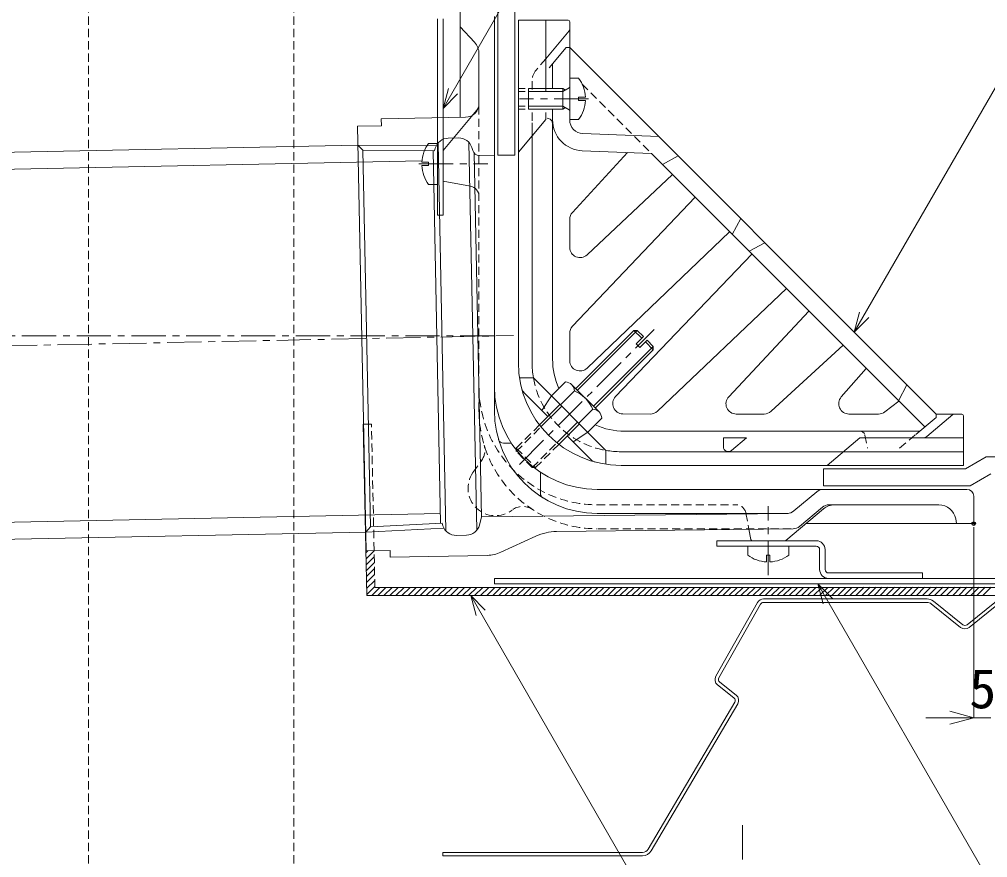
# Model space of a CAD drawing. Units: millimetres, scale not verified. Extents: x -840 to 840, y -594 to 594.
# Drawn here: x -502.6 to -219.7, y -349.7 to -105 of the extents above; entities that cross this region are included whole.
import ezdxf
from ezdxf.enums import TextEntityAlignment as Align

# ---------------------------------------------------------------- set-up
doc = ezdxf.new("R2010")
doc.units = ezdxf.units.MM
doc.header["$LTSCALE"] = 2
doc.header["$PDMODE"] = 32
doc.header["$PDSIZE"] = 1
doc.linetypes.add('CHAIN1', pattern=[8, 5, -1, 1, -1])
doc.linetypes.add('DASHED1', pattern=[1.8, 1.2, -0.6])
for name, color, linetype, lineweight in [('0-4_0', 7, 'Continuous', 9), ('0-7_鋼材(C型・H鋼ｅｔｃ)', 7, 'Continuous', 9), ('0-8_中心線', 2, 'CHAIN1', 9), ('0-9_基準線(IBｼｰﾄ)', 4, 'Continuous', 9), ('0-A_寸法線', 7, 'Continuous', 9), ('0-D_部材(ﾋﾞｽ類)', 7, 'Continuous', 9), ('0-E_部材(ﾄﾞﾚﾝ)', 4, 'Continuous', 9), ('1-1_鋼材(受け鋼鈑)', 7, 'Continuous', 9), ('1-2_構築線', 1, 'Continuous', 9)]:
    doc.layers.add(name, color=color, linetype=linetype, lineweight=lineweight)
doc.layers.add('0-C_Defpoints', color=7, linetype='Continuous')
doc.styles.add('ＭＳ ゴシック', font='')
doc.styles.get('ＭＳ ゴシック').set_extended_font_data('MS Gothic')

# ---------------------------------------------------------------- blocks, each defined once
blk = doc.blocks.new('_Open30')
at = {"layer": '0-4_0'}
blk.add_line((0, 0), (-2, 0), dxfattribs=at)
blk.add_lwpolyline([(-2, 0.5359), (0, 0), (-2, -0.5359)], dxfattribs=at)

msp = doc.modelspace()

# ---------------------------------------------------------------- linework, layer by layer
at = {"layer": '0-4_0', "color": 2, "linetype": 'DASHED1'}
msp.add_line((-363.815, -212.154), (-363.815, -112.154), dxfattribs=at)
at = {"layer": '0-7_鋼材(C型・H鋼ｅｔｃ)', "linetype": 'DASHED1'}
for p, q in [((-482.415, -462.954), (-482.415, 135.546)), ((-422.415, -462.954), (-422.415, 135.546))]:
    msp.add_line(p, q, dxfattribs=at)
at = {"layer": '0-8_中心線'}
for p, q in [((-336.351, -128.154), (-356.505, -128.154)), ((-385.879, -147.145), (-365.725, -147.145)), ((-363.815, -197.357), (-573.735, -197.357)), ((-571.378, -201.584), (-358.241, -197.244)), ((-356.516, -234.856), (-317.109, -195.449)), ((-283.815, -267.231), (-283.815, -247.078)), ((-291.386, -340.154), (-291.386, -462.954))]:
    msp.add_line(p, q, dxfattribs=at)
at = {"layer": '0-9_基準線(IBｼｰﾄ)', "color": 7}
for p, q in [((-362.815, -144.596), (-362.815, -17.326)), ((-357.815, -144.596), (-357.815, -18.666)), ((-357.815, -144.596), (-362.815, -144.596)), ((-220.155, -232.654), (-226.217, -236.154)), ((-220.155, -232.654), (-70.836, -232.654)), ((-218.815, -237.654), (-224.877, -241.154)), ((-267.723, -241.154), (-224.877, -241.154))]:
    msp.add_line(p, q, dxfattribs=at)
msp.add_lwpolyline([(-267.723, -241.154), (-267.723, -236.154), (-226.217, -236.154)], dxfattribs=at)
at = {"layer": '0-A_寸法線'}
for p, q in [((-378.815, -130.946), (-282.528, 35.83)), ((-258.735, -196.234), (-142.973, 4.274)), ((-223.815, -253.154), (-223.815, -308.804)), ((-269.332, -269.754), (-210.128, -372.3)), ((-370.713, -273.154), (-286.029, -419.834)), ((-230.815, -308.804), (-237.815, -308.804)), ((-223.815, -308.804), (-218.815, -308.804))]:
    msp.add_line(p, q, dxfattribs=at)
for points in [[(-374.572, -126.704), (-378.815, -130.946), (-377.262, -125.151)], [(-254.492, -191.991), (-258.735, -196.234), (-257.182, -190.438)], [(-265.09, -273.997), (-269.332, -269.754), (-267.779, -275.55)], [(-366.471, -277.397), (-370.713, -273.154), (-369.16, -278.95)]]:
    msp.add_lwpolyline(points, dxfattribs=at)
at = {"layer": '0-C_Defpoints'}
msp.add_point((-223.815, -252.154), dxfattribs=at)
at = {"layer": '0-D_部材(ﾋﾞｽ類)'}
for p, q in [((-339.215, -122.154), (-341.815, -122.154)), ((-343.815, -125.154), (-343.815, -131.154)), ((-383.015, -153.145), (-380.415, -153.145)), ((-339.569, -213.242), (-322.077, -195.75)), ((-323.067, -195.75), (-320.769, -198.048)), ((-334.902, -217.909), (-317.41, -200.417)), ((-319.708, -199.109), (-317.41, -201.407)), ((-341.212, -211.599), (-333.259, -219.551)), ((-340.395, -213.436), (-344.481, -217.522)), ((-350.667, -223.35), (-344.66, -217.343)), ((-350.233, -223.906), (-344.165, -217.838)), ((-335.096, -218.735), (-339.182, -222.821)), ((-345.566, -228.572), (-339.498, -222.505)), ((-345.01, -229.007), (-339.003, -223)), ((-277.815, -261.354), (-277.815, -258.754))]:
    msp.add_line(p, q, dxfattribs=at)
at = {"layer": '0-D_部材(ﾋﾞｽ類)', "linetype": 'DASHED1'}
for p, q in [((-357.432, -231.105), (-350.233, -223.906)), ((-352.765, -235.772), (-345.566, -228.572)), ((-357.432, -230.115), (-351.775, -235.772))]:
    msp.add_line(p, q, dxfattribs=at)
at = {"layer": '0-D_部材(ﾋﾞｽ類)'}
for points in [[(-341.815, -122.154), (-341.815, -134.154), (-339.215, -134.154)], [(-353.815, -126.024), (-343.815, -126.024), (-341.942, -124.972)], [(-343.051, -125.595), (-343.815, -125.154), (-353.815, -125.154), (-353.815, -131.154), (-343.815, -131.154), (-343.051, -130.713)], [(-337.226, -128.633), (-339.215, -128.633), (-339.215, -127.675), (-337.226, -127.675)], [(-353.815, -130.284), (-343.815, -130.284), (-341.942, -131.336)], [(-380.415, -153.145), (-380.415, -141.145), (-383.015, -141.145)], [(-385.003, -146.666), (-383.015, -146.666), (-383.015, -147.624), (-385.003, -147.624)], [(-340.064, -212.747), (-323.067, -195.75), (-322.077, -195.75), (-320.274, -197.553), (-322.395, -199.674), (-321.335, -200.735), (-319.213, -198.614), (-317.41, -200.417), (-317.41, -201.407), (-334.407, -218.403)], [(-349.963, -219.111), (-347.135, -214.868), (-343.049, -210.782)], [(-332.442, -221.389), (-336.528, -225.474), (-340.771, -228.303)], [(-277.815, -258.754), (-289.815, -258.754), (-289.815, -261.354)], [(-284.294, -263.343), (-284.294, -261.354), (-283.336, -261.354), (-283.336, -263.343)]]:
    msp.add_lwpolyline(points, dxfattribs=at)
at = {"layer": '0-D_部材(ﾋﾞｽ類)', "linetype": 'DASHED1'}
msp.add_lwpolyline([(-345.01, -229.007), (-351.775, -235.772), (-352.765, -235.772), (-357.432, -231.105), (-357.432, -230.115), (-350.667, -223.35)], dxfattribs=at)
at = {"layer": '0-D_部材(ﾋﾞｽ類)'}
for centre, radius, start, end in [((-347.215, -128.154), 10, 2.74547, 36.86987), ((-342.065, -124.754), 0.25, 299.32918, 0), ((-347.215, -128.154), 10, 323.13013, 357.25453), ((-342.065, -131.554), 0.25, 0, 60.67082), ((-375.015, -147.145), 10, 143.13013, 177.25453), ((-375.015, -147.145), 10, 182.74547, 216.86987), ((-343.192, -213.579), 2.8, 2.92627, 87.07438), ((-344.37, -222.71), 10.091, 23.20109, 66.79946), ((-335.239, -221.532), 2.801, 2.93659, 87.06388), ((-283.815, -253.354), 10, 233.13013, 267.25453), ((-283.815, -253.354), 10, 272.74547, 306.86987)]:
    msp.add_arc(centre, radius, start, end, dxfattribs=at)
at = {"layer": '0-E_部材(ﾄﾞﾚﾝ)'}
for p, q in [((-363.815, -104.154), (-363.815, -212.154)), ((-369.658, -111.612), (-373.815, -107.154)), ((-368.315, -129.516), (-368.315, -115.022)), ((-347.815, -119.063), (-342.815, -113.154)), ((-342.815, -113.154), (-341.815, -113.154)), ((-341.815, -113.154), (-234.815, -220.154)), ((-341.815, -134.305), (-341.815, -113.154)), ((-346.815, -125.154), (-346.815, -117.882)), ((-378.815, -143.252), (-369.019, -131.578)), ((-346.815, -131.154), (-346.815, -204.154)), ((-348.021, -133.913), (-348.39, -133.839)), ((-337.968, -138.302), (-315.815, -139.154)), ((-377.97, -254.283), (-380.276, -141.054)), ((-377.287, -139.619), (-374.322, -139.559)), ((-368.972, -254.102), (-371.278, -140.871)), ((-569.678, -145.023), (-403.703, -141.643)), ((-379.516, -252.039), (-381.729, -143.36)), ((-370.418, -142.381), (-370.143, -143.274)), ((-367.551, -250.207), (-369.713, -144.029)), ((-324.947, -143.778), (-341.026, -161.311)), ((-572.442, -150.08), (-384.976, -146.262)), ((-368.191, -144.685), (-363.815, -144.596)), ((-310.158, -144.811), (-314.754, -147.286)), ((-370.759, -153.679), (-378.815, -152.144)), ((-311.764, -150.276), (-336.763, -173.702)), ((-340.99, -194.537), (-305.194, -156.846)), ((-341.815, -171.513), (-341.815, -163.339)), ((-291.85, -163.119), (-294.325, -167.715)), ((-295.11, -166.93), (-336.734, -206.753)), ((-289.375, -172.665), (-284.779, -170.19)), ((-288.59, -173.45), (-328.413, -215.073)), ((-316.198, -219.33), (-278.506, -183.534)), ((-271.936, -190.104), (-295.362, -215.103)), ((-341.806, -204.685), (-341.815, -196.603)), ((-261.951, -200.089), (-282.972, -219.365)), ((-262.503, -215.178), (-255.2, -206.84)), ((-243.3, -211.669), (-245.775, -216.265)), ((-363.815, -212.154), (-363.815, -219.154)), ((-249.792, -219.539), (-245.656, -216.384)), ((-326.345, -220.146), (-318.263, -220.154)), ((-293.173, -220.154), (-284.999, -220.154)), ((-260.246, -220.154), (-251.612, -220.154)), ((-234.815, -221.154), (-234.815, -220.154)), ((-240.723, -226.154), (-234.815, -221.154)), ((-239.542, -225.154), (-325.815, -225.154)), ((-361.157, -228.696), (-358.842, -228.696)), ((-350.357, -237.182), (-350.357, -243.362)), ((-333.815, -242.154), (-233.815, -242.154)), ((-333.815, -242.154), (-225.815, -242.154)), ((-276.321, -248.453), (-269.651, -242.856)), ((-278.675, -257.037), (-267.695, -247.824)), ((-268.013, -247.356), (-274.675, -252.946)), ((-233.988, -246.654), (-266.085, -246.654)), ((-566.915, -253.019), (-379.574, -249.204)), ((-333.815, -249.154), (-278.249, -249.154)), ((-228.815, -252.154), (-229.068, -250.76)), ((-276.569, -253.648), (-345.63, -254.452)), ((-289.454, -253.798), (-288.892, -256.748)), ((-569.678, -258.076), (-401.402, -254.649)), ((-371.958, -255.535), (-374.925, -255.595)), ((-351.71, -255.817), (-361.926, -260.504)), ((-288.401, -257.154), (-278.997, -257.154))]:
    msp.add_line(p, q, dxfattribs=at)
at = {"layer": '0-E_部材(ﾄﾞﾚﾝ)', "color": 6}
for p, q in [((-348.815, -126.154), (-348.815, -105.154)), ((-341.815, -105.654), (-341.815, -113.154)), ((-348.815, -116.427), (-341.933, -108.294)), ((-354.815, -125.154), (-356.815, -125.154)), ((-354.815, -126.024), (-356.815, -126.024)), ((-354.815, -130.284), (-356.815, -130.284)), ((-354.815, -131.154), (-356.815, -131.154)), ((-352.815, -135.154), (-352.815, -205.154)), ((-352.438, -209.565), (-356.489, -209.565)), ((-352.438, -209.565), (-331.225, -230.778)), ((-355.089, -213.984), (-348.195, -220.878)), ((-237.528, -226.681), (-229.954, -220.273)), ((-234.815, -220.154), (-227.315, -220.154)), ((-335.644, -233.429), (-342.538, -226.535)), ((-331.225, -230.778), (-331.225, -234.828)), ((-326.815, -231.154), (-226.815, -231.154))]:
    msp.add_line(p, q, dxfattribs=at)
at = {"layer": '0-E_部材(ﾄﾞﾚﾝ)', "color": 6, "linetype": 'DASHED1'}
for p, q in [((-348.815, -116.427), (-351.632, -119.756)), ((-352.815, -122.986), (-352.815, -126.154)), ((-352.815, -132.154), (-352.815, -135.154))]:
    msp.add_line(p, q, dxfattribs=at)
at = {"layer": '0-E_部材(ﾄﾞﾚﾝ)', "linetype": 'DASHED1'}
for p, q in [((-338.187, -123.853), (-317.965, -144.075)), ((-368.315, -219.154), (-368.315, -129.516)), ((-245.451, -230.154), (-240.723, -226.154)), ((-255.573, -226.36), (-254.814, -230.154)), ((-370.066, -237.264), (-367.489, -233.584)), ((-333.815, -246.654), (-293.297, -246.654)), ((-290.35, -249.093), (-289.454, -253.798)), ((-277.125, -253.654), (-333.815, -253.654))]:
    msp.add_line(p, q, dxfattribs=at)
at = {"layer": '0-E_部材(ﾄﾞﾚﾝ)'}
for points in [[(-373.815, -133.547), (-373.815, -102.154), (-365.815, -102.154)], [(-365.892, -261.413), (-394.251, -261.99), (-394.291, -259.991), (-401.29, -260.133), (-403.815, -136.159), (-396.816, -136.016), (-396.857, -134.017), (-372.233, -133.515)], [(-402.194, -143.137), (-403.703, -141.643), (-380.814, -141.892)], [(-378.83, -252.773), (-379.063, -252.015), (-399.955, -253.094), (-402.194, -143.137), (-381.276, -143.365), (-381.073, -142.598)], [(-338.161, -143.299), (-317.965, -144.075), (-238.103, -223.937)], [(-223.815, -244.154), (-223.815, -252.154), (-272.856, -252.154)], [(-277.988, -249.154), (-367.551, -250.207), (-368.173, -252.559)], [(-399.955, -253.094), (-401.402, -254.649), (-378.542, -253.469)]]:
    msp.add_lwpolyline(points, dxfattribs=at)
at = {"layer": '0-E_部材(ﾄﾞﾚﾝ)', "color": 6}
for points in [[(-356.815, -205.154), (-356.815, -105.154), (-342.315, -105.154)], [(-356.815, -143.688), (-348.815, -134.154), (-348.815, -132.154)], [(-226.815, -220.654), (-226.815, -235.154), (-326.815, -235.154)], [(-294.515, -230.811), (-290.157, -227.154), (-296.924, -227.154), (-296.924, -229.688)], [(-226.815, -227.154), (-257.048, -227.154), (-266.582, -235.154)]]:
    msp.add_lwpolyline(points, dxfattribs=at)
for centre, radius, start, end in [((-342.315, -105.654), 0.5, 0, 90), ((-342.315, -107.971), 0.5, 319.76698, 0), ((-326.815, -205.154), 30, 180, 270), ((-326.815, -205.154), 26, 180, 189.76585), ((-352.968, -211.863), 3, 194.59015, 225.00034), ((-229.632, -220.654), 0.5, 90.55077, 130.23669), ((-227.315, -220.654), 0.5, 0, 90), ((-238.82, -225.154), 2, 270, 310.23657), ((-326.815, -205.154), 26, 260.23466, 270), ((-295.458, -229.688), 1.466, 180, 309.99997), ((-333.523, -231.308), 3, 224.99919, 255.3336)]:
    msp.add_arc(centre, radius, start, end, dxfattribs=at)
at = {"layer": '0-E_部材(ﾄﾞﾚﾝ)'}
for centre, radius, start, end in [((-373.315, -115.022), 5, 0, 42.99973), ((-372.315, -129.516), 4, 271.16656, 0), ((-371.315, -129.647), 3, 319.92222, 0.04244), ((-348.315, -135.384), 1.5, 0, 78.6897), ((-337.815, -134.305), 9, 180, 267.79758), ((-337.815, -134.305), 4, 180, 267.79758), ((-377.206, -143.619), 4, 91.16656, 165.22049), ((-374.241, -143.558), 4, 17.11232, 91.16656), ((-368.232, -142.686), 2, 197.11232, 271.16678), ((-371.315, -156.627), 3, 0, 79.32797), ((-338.815, -163.339), 3, 137.47789, 180.00017), ((-338.815, -171.513), 3, 180.00034, 313.13882), ((-338.815, -196.603), 3, 136.47731, 180.00017), ((-325.815, -204.154), 21, 180, 204.07584), ((-338.807, -204.585), 3, 181.89812, 313.73378), ((-333.815, -212.154), 30, 180, 270), ((-326.245, -217.147), 3, 136.26622, 268.10188), ((-293.173, -217.154), 3, 136.86118, 269.99966), ((-260.246, -217.154), 3, 138.78688, 270), ((-333.815, -219.154), 30, 180, 270), ((-318.263, -217.154), 3, 269.99983, 313.52269), ((-284.999, -217.154), 3, 269.99983, 312.52211), ((-251.612, -217.154), 3, 270, 307.34552), ((-325.815, -204.154), 21, 245.92543, 270), ((-257.044, -226.654), 1.5, 19.47171, 90), ((-361.157, -227.196), 1.5, 196.41097, 270), ((-267.723, -245.154), 3, 90, 129.99988), ((-225.815, -244.154), 2, 0, 90), ((-348.857, -243.362), 1.5, 180, 237.83812), ((-278.249, -246.154), 3, 270, 310.00001), ((-266.085, -249.654), 3, 90, 129.99973), ((-264.481, -251.654), 5, 90.12095, 129.99965), ((-233.988, -251.654), 5, 10.3027, 90), ((-375.007, -251.596), 4, 197.11298, 271.16668), ((-372.04, -251.536), 4, 271.16668, 345.1834), ((-345.455, -269.451), 15, 90.66723, 114.64251), ((-276.604, -250.648), 3, 270.66723, 309.99973), ((-288.401, -256.654), 0.5, 190.78414, 270), ((-278.997, -256.654), 0.5, 270, 309.99979), ((-366.096, -251.415), 10, 271.16667, 294.64251)]:
    msp.add_arc(centre, radius, start, end, dxfattribs=at)
at = {"layer": '0-E_部材(ﾄﾞﾚﾝ)', "color": 6, "linetype": 'DASHED1'}
for centre, radius, start, end in [((-347.815, -122.986), 5, 139.76291, 180), ((-326.815, -205.154), 26, 189.7659, 260.23466)]:
    msp.add_arc(centre, radius, start, end, dxfattribs=at)
at = {"layer": '0-E_部材(ﾄﾞﾚﾝ)', "linetype": 'DASHED1'}
for centre, radius, start, end in [((-333.815, -212.154), 34.5, 180, 270), ((-333.815, -219.154), 34.5, 180, 270), ((-371.585, -230.716), 5, 325.00019, 17.01847), ((-363.513, -241.853), 8, 144.99989, 307.74278), ((-355.556, -252.133), 5, 56.6053, 127.7429), ((-293.297, -249.654), 3, 10.78411, 90)]:
    msp.add_arc(centre, radius, start, end, dxfattribs=at)
at = {"layer": '1-1_鋼材(受け鋼鈑)', "color": 2}
for p, q in [((-378.815, -162.145), (-378.815, -104.754)), ((-298.814, -258.754), (-269.815, -258.754)), ((-268.815, -259.754), (-268.815, -265.554)), ((-267.215, -265.554), (-267.215, -259.754)), ((-363.815, -268.154), (-363.815, -269.754))]:
    msp.add_line(p, q, dxfattribs=at)
at = {"layer": '1-1_鋼材(受け鋼鈑)', "linetype": 'DASHED1'}
for p in [(-402.104, -223.165), (-398.735, -270.754)]:
    msp.add_line(p, (-399.705, -223.116), dxfattribs=at)
at = {"layer": '1-1_鋼材(受け鋼鈑)'}
for p, q in [((-401.086, -273.154), (-402.104, -223.165)), ((-401.34, -260.699), (-400.763, -260.122)), ((-401.304, -262.431), (-398.959, -260.086)), ((-401.269, -264.164), (-398.917, -261.811)), ((-401.234, -265.896), (-398.882, -263.544)), ((-401.198, -267.629), (-398.846, -265.276)), ((-401.163, -269.361), (-398.811, -267.009)), ((-401.128, -271.093), (-398.776, -268.741)), ((-401.093, -272.826), (-398.741, -270.474)), ((-399.653, -273.154), (-397.253, -270.754)), ((98.914, -270.754), (-398.735, -270.754)), ((-397.886, -273.154), (-395.486, -270.754)), ((-396.118, -273.154), (-393.718, -270.754)), ((-394.35, -273.154), (-391.95, -270.754)), ((-392.582, -273.154), (-390.182, -270.754)), ((-390.814, -273.154), (-388.414, -270.754)), ((-389.047, -273.154), (-386.647, -270.754)), ((-387.279, -273.154), (-384.879, -270.754)), ((-385.511, -273.154), (-383.111, -270.754)), ((-383.743, -273.154), (-381.343, -270.754)), ((-381.976, -273.154), (-379.576, -270.754)), ((-380.208, -273.154), (-377.808, -270.754)), ((-378.44, -273.154), (-376.04, -270.754)), ((-376.672, -273.154), (-374.272, -270.754)), ((-374.905, -273.154), (-372.505, -270.754)), ((-373.137, -273.154), (-370.737, -270.754)), ((-371.369, -273.154), (-368.969, -270.754)), ((-369.601, -273.154), (-367.201, -270.754)), ((-367.833, -273.154), (-365.433, -270.754)), ((-366.066, -273.154), (-363.666, -270.754)), ((-364.298, -273.154), (-361.898, -270.754)), ((-362.53, -273.154), (-360.13, -270.754)), ((-360.762, -273.154), (-358.362, -270.754)), ((-358.995, -273.154), (-356.595, -270.754)), ((-357.227, -273.154), (-354.827, -270.754)), ((-355.459, -273.154), (-353.059, -270.754)), ((-353.691, -273.154), (-351.291, -270.754)), ((-351.924, -273.154), (-349.524, -270.754)), ((-350.156, -273.154), (-347.756, -270.754)), ((-348.388, -273.154), (-345.988, -270.754)), ((-346.62, -273.154), (-344.22, -270.754)), ((-344.853, -273.154), (-342.452, -270.754)), ((-343.085, -273.154), (-340.684, -270.754)), ((-341.317, -273.154), (-338.917, -270.754)), ((-339.549, -273.154), (-337.149, -270.754)), ((-337.781, -273.154), (-335.381, -270.754)), ((-336.014, -273.154), (-333.613, -270.754)), ((-334.246, -273.154), (-331.845, -270.754)), ((-332.478, -273.154), (-330.078, -270.754)), ((-330.71, -273.154), (-328.31, -270.754)), ((-328.943, -273.154), (-326.542, -270.754)), ((-327.175, -273.154), (-324.774, -270.754)), ((-325.407, -273.154), (-323.006, -270.754)), ((-323.639, -273.154), (-321.238, -270.754)), ((-321.872, -273.154), (-319.471, -270.753)), ((-320.104, -273.154), (-317.703, -270.753)), ((-318.336, -273.154), (-315.935, -270.753)), ((-316.568, -273.154), (-314.167, -270.753)), ((-314.8, -273.154), (-312.399, -270.753)), ((-312.349, -272.471), (-310.632, -270.753)), ((-311.265, -273.154), (-308.864, -270.753)), ((-309.497, -273.154), (-307.096, -270.753)), ((-307.729, -273.154), (-305.328, -270.753)), ((-305.962, -273.154), (-303.56, -270.753)), ((-304.194, -273.154), (-301.792, -270.753)), ((-302.426, -273.154), (-300.025, -270.753)), ((-300.658, -273.154), (-298.257, -270.753)), ((-298.891, -273.154), (-296.489, -270.753)), ((-297.123, -273.154), (-294.721, -270.753)), ((-295.355, -273.154), (-292.953, -270.753)), ((-293.587, -273.154), (-291.185, -270.753)), ((-291.82, -273.154), (-289.418, -270.753)), ((-290.052, -273.154), (-287.65, -270.752)), ((-288.284, -273.154), (-285.882, -270.752)), ((-286.516, -273.154), (-284.114, -270.752)), ((-284.748, -273.154), (-282.346, -270.752)), ((-282.981, -273.154), (-280.579, -270.752)), ((-281.213, -273.154), (-278.811, -270.752)), ((-279.445, -273.154), (-277.043, -270.752)), ((-277.677, -273.154), (-275.275, -270.752)), ((-275.91, -273.154), (-273.507, -270.752)), ((-274.142, -273.154), (-271.739, -270.752)), ((-272.374, -273.154), (-269.972, -270.752)), ((-270.606, -273.154), (-268.204, -270.752)), ((-268.839, -273.154), (-266.436, -270.752)), ((-267.071, -273.154), (-264.668, -270.752)), ((-265.303, -273.154), (-262.9, -270.752)), ((-263.535, -273.154), (-261.132, -270.752)), ((-261.767, -273.154), (-259.365, -270.752)), ((-260, -273.154), (-257.597, -270.752)), ((-258.232, -273.154), (-255.829, -270.751)), ((-256.464, -273.154), (-254.061, -270.751)), ((-254.696, -273.154), (-252.293, -270.751)), ((-252.929, -273.154), (-250.526, -270.751)), ((-251.161, -273.154), (-248.758, -270.751)), ((-249.393, -273.154), (-246.99, -270.751)), ((-247.625, -273.154), (-245.222, -270.751)), ((-245.858, -273.154), (-243.454, -270.751)), ((-244.09, -273.154), (-241.686, -270.751)), ((-242.322, -273.154), (-239.919, -270.751)), ((-240.554, -273.154), (-238.151, -270.751)), ((-238.786, -273.154), (-236.383, -270.751)), ((-237.019, -273.154), (-234.615, -270.751)), ((-235.251, -273.154), (-232.847, -270.751)), ((-233.483, -273.154), (-231.079, -270.751)), ((-231.715, -273.154), (-229.312, -270.751)), ((-229.948, -273.154), (-227.544, -270.751)), ((-228.18, -273.154), (-225.776, -270.751)), ((-226.412, -273.154), (-224.008, -270.75)), ((-224.644, -273.154), (-222.24, -270.75)), ((-222.877, -273.154), (-220.473, -270.75)), ((-221.109, -273.154), (-218.705, -270.75)), ((98.914, -273.154), (-401.086, -273.154)), ((-313.033, -273.154), (-312.647, -272.769)), ((-237.452, -274.154), (-285.22, -274.154)), ((-286.96, -275.17), (-299.121, -296.664)), ((-298.251, -297.156), (-286.09, -275.662)), ((-285.22, -275.154), (-237.452, -275.154)), ((-236.203, -275.593), (-227.635, -282.446)), ((-227.011, -281.666), (-235.578, -274.812)), ((-217.194, -274.812), (-225.761, -281.666)), ((-225.137, -282.446), (-216.569, -275.593)), ((-298.621, -299.217), (-293.854, -302.987)), ((-293.234, -302.203), (-298.001, -298.433)), ((-293.613, -304.279), (-318.877, -347.169)), ((-318.016, -347.677), (-292.751, -304.787)), ((-320.601, -348.154), (-378.886, -348.154)), ((-378.886, -349.154), (-378.886, -348.154)), ((-378.886, -349.154), (-320.601, -349.154))]:
    msp.add_line(p, q, dxfattribs=at)
at = {"layer": '1-1_鋼材(受け鋼鈑)', "color": 2}
for points in [[(-380.415, -104.754), (-380.415, -162.145), (-378.815, -162.145)], [(-269.815, -257.154), (-298.814, -257.154), (-298.814, -258.754)], [(-363.815, -269.754), (-68.815, -269.754), (-68.815, -268.154), (-363.815, -268.154)], [(-266.215, -268.154), (-238.817, -268.154), (-238.817, -266.554), (-266.215, -266.554)]]:
    msp.add_lwpolyline(points, dxfattribs=at)
for centre, radius, start, end in [((-269.815, -259.754), 2.6, 0, 90), ((-269.815, -259.754), 1, 0, 90), ((-266.215, -265.554), 2.6, 180, 270), ((-266.215, -265.554), 1, 180, 270)]:
    msp.add_arc(centre, radius, start, end, dxfattribs=at)
at = {"layer": '1-1_鋼材(受け鋼鈑)'}
for centre, radius, start, end in [((-285.22, -276.154), 2, 90, 150.5), ((-237.452, -277.154), 3, 51.34073, 90), ((-285.22, -276.154), 1, 90, 150.5), ((-237.452, -277.154), 2, 51.34073, 90), ((-226.386, -280.885), 2, 231.34073, 308.66027), ((-226.386, -280.885), 1, 231.34073, 308.66027), ((-297.38, -297.648), 2, 150.5, 231.65688), ((-297.38, -297.648), 1, 150.5, 231.65688), ((-294.475, -303.772), 2, 329.5, 51.65688), ((-294.475, -303.772), 1, 329.5, 51.65688), ((-320.601, -346.154), 2, 270, 329.5), ((-320.601, -346.154), 3, 270, 329.5)]:
    msp.add_arc(centre, radius, start, end, dxfattribs=at)
at = {"layer": '1-2_構築線'}
msp.add_line((-67.815, -270.754), (-348.742, -270.754), dxfattribs=at)

# ---------------------------------------------------------------- block references
at = {"layer": '0-A_寸法線', "xscale": 3.5, "yscale": 3.5}
msp.add_blockref('_Open30', (-223.815, -308.804), dxfattribs=at)

# ---------------------------------------------------------------- texts
at = {"layer": '0-A_寸法線', "style": 'ＭＳ ゴシック'}
msp.add_text('5', height=11.54, dxfattribs=at).set_placement((-225.089, -309.523), align=Align.BOTTOM_LEFT)

doc.saveas('drawing.dxf')
